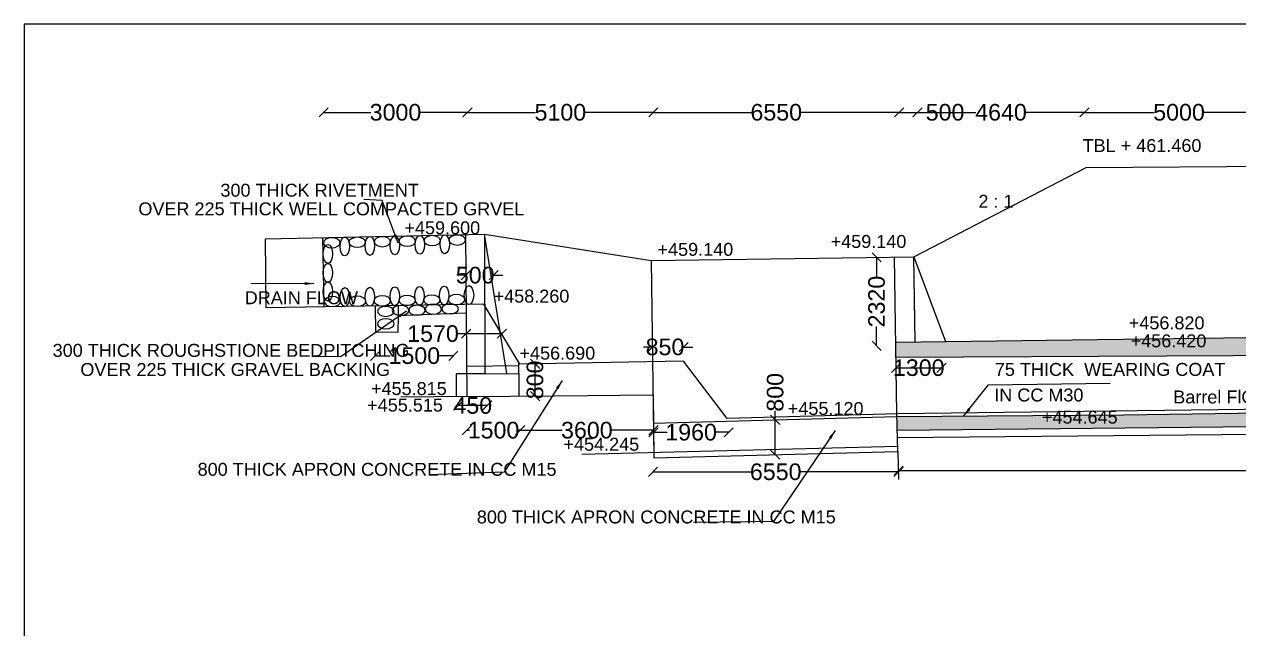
# Model space of a CAD drawing. Header units: millimetres. Extents: x 5124 to 2838143, y 2311 to 44878518.
# Drawn here: x 2714221 to 2747132, y 44862154 to 44878518 of the extents above; entities that cross this region are included whole.
import ezdxf

# ---------------------------------------------------------------- set-up
doc = ezdxf.new("R2010")
doc.units = ezdxf.units.MM
doc.header["$MEASUREMENT"] = 0
for name, color, linetype in [('DIMENSION', 7, 'Continuous'), ('DRAWING', 7, 'Continuous'), ('TEXT', 7, 'Continuous')]:
    doc.layers.add(name, color=color, linetype=linetype)
doc.styles.get("Standard").update_dxf_attribs({"font": 'arial.ttf', "height": 450})
doc.dimstyles.get("Standard").update_dxf_attribs({"dimtxt": 250, "dimasz": 250, "dimexe": 0.18, "dimexo": 0.0625, "dimgap": 0.09, "dimtad": 0, "dimdec": 0, "dimzin": 0, "dimdsep": 46, "dimtxsty": 'Standard', "dimblk": 'OBLIQUE', "dimcen": 0.09, "dimse1": 1, "dimse2": 1, "dimadec": 0, "dimazin": 0, "dimtfac": 1, "dimtdec": 0, "dimtofl": 0, "dimtmove": 0, "dimatfit": 3, "dimfxl": 1, "dimtolj": 1, "dimtzin": 0, "dimarcsym": 0})
pattern_1 = [(50, (0, 0), (358.6300913, -31.3760675), [37.5, -412.5]), (355, (0, 0), (-69.3756668, 376.096067), [30, -330]), (100.4514, (29.9, -2.6), (289.2546909, 344.719771), [31.870095, -350.571056]), (46.1842, (0, 100), (533.6205243, -82.759507), [56.25, -618.75]), (96.6356, (44.47, 93.1), (467.331353, 487.0589355), [47.805144, -525.8565]), (351.1842, (0, 100), (467.3309726, 487.0593005), [45, -495]), (21, (50, 75), (298.453526, -201.3094453), [37.5, -412.5]), (326, (50, 75), (121.657666, 362.5750225), [30, -330]), (71.4514, (74.87, 58.22), (420.1113143, 161.2652484), [31.870095, -350.571056]), (37.5, (0, 0), (6.07992766, 166.4469269), [0, -326, 0, -335, 0, -331.25]), (7.5, (0, 0), (131.5347687, 197.20585594), [0, -191, 0, -318.5, 0, -126.25]), (327.5, (-111.5, 0), (266.9112181, -11.27743587), [0, -125, 0, -390, 0, -517.5]), (317.5, (-161.5, 0), (291.5930847, 50.0524912), [0, -162.5, 0, -259, 0, -367.5])]

# ---------------------------------------------------------------- blocks, each defined once
blk = doc.blocks.new('_Oblique')
at = {"color": 0, "linetype": 'ByBlock', "lineweight": -2}
blk.add_line((-0.5, -0.5), (0.5, 0.5), dxfattribs=at)
blk = doc.blocks.new('*D4')
at = {"layer": 'Defpoints', "color": 0, "transparency": 16777216}
for p in [(2726230, 44876134), (2726230, 44876134), (2722333, 44876054)]:
    blk.add_point(p, dxfattribs=at)
at = {"layer": 'DIMENSION', "color": 0, "lineweight": -2, "transparency": 16777216}
for p, q in [((2722333, 44876134), (2723610, 44876134)), ((2726230, 44876134), (2724953, 44876134))]:
    blk.add_line(p, q, dxfattribs=at)
at = {"layer": 'DIMENSION', "color": 0, "lineweight": -2, "transparency": 16777216, "xscale": 250, "yscale": 250, "zscale": 250, "rotation": 180}
blk.add_blockref('_Oblique', (2722333, 44876134), dxfattribs=at)
at = {"layer": 'DIMENSION', "color": 0, "lineweight": -2, "transparency": 16777216, "xscale": 250, "yscale": 250, "zscale": 250}
blk.add_blockref('_Oblique', (2726230, 44876134), dxfattribs=at)
at = {"layer": 'DIMENSION', "color": 0, "transparency": 16777216, "insert": (2724281, 44876134), "char_height": 450, "attachment_point": 5}
blk.add_mtext('\\A1;3000', dxfattribs=at)
blk = doc.blocks.new('*D5')
at = {"layer": 'Defpoints', "color": 0, "transparency": 16777216}
for p in [(2726230, 44876134), (2731269, 44876191), (2731269, 44876134)]:
    blk.add_point(p, dxfattribs=at)
at = {"layer": 'DIMENSION', "color": 0, "lineweight": -2, "transparency": 16777216}
for p, q in [((2726230, 44876134), (2728078, 44876134)), ((2731269, 44876134), (2729421, 44876134))]:
    blk.add_line(p, q, dxfattribs=at)
at = {"layer": 'DIMENSION', "color": 0, "lineweight": -2, "transparency": 16777216, "xscale": 250, "yscale": 250, "zscale": 250, "rotation": 180}
blk.add_blockref('_Oblique', (2726230, 44876134), dxfattribs=at)
at = {"layer": 'DIMENSION', "color": 0, "lineweight": -2, "transparency": 16777216, "xscale": 250, "yscale": 250, "zscale": 250}
blk.add_blockref('_Oblique', (2731269, 44876134), dxfattribs=at)
at = {"layer": 'DIMENSION', "color": 0, "transparency": 16777216, "insert": (2728749, 44876134), "char_height": 450, "attachment_point": 5}
blk.add_mtext('\\A1;5100', dxfattribs=at)
blk = doc.blocks.new('*D6')
at = {"layer": 'Defpoints', "color": 0, "transparency": 16777216}
for p in [(2731269, 44876134), (2737931, 44876419), (2737931, 44876134)]:
    blk.add_point(p, dxfattribs=at)
at = {"layer": 'DIMENSION', "color": 0, "lineweight": -2, "transparency": 16777216}
for p, q in [((2731269, 44876134), (2733928, 44876134)), ((2737931, 44876134), (2735273, 44876134))]:
    blk.add_line(p, q, dxfattribs=at)
at = {"layer": 'DIMENSION', "color": 0, "lineweight": -2, "transparency": 16777216, "xscale": 250, "yscale": 250, "zscale": 250, "rotation": 180}
blk.add_blockref('_Oblique', (2731269, 44876134), dxfattribs=at)
at = {"layer": 'DIMENSION', "color": 0, "lineweight": -2, "transparency": 16777216, "xscale": 250, "yscale": 250, "zscale": 250}
blk.add_blockref('_Oblique', (2737931, 44876134), dxfattribs=at)
at = {"layer": 'DIMENSION', "color": 0, "transparency": 16777216, "insert": (2734600, 44876134), "char_height": 450, "attachment_point": 5}
blk.add_mtext('\\A1;6550', dxfattribs=at)
blk = doc.blocks.new('*D7')
at = {"layer": 'Defpoints', "color": 0, "transparency": 16777216}
for p in [(2737931, 44876419), (2738428, 44876419), (2738428, 44876134)]:
    blk.add_point(p, dxfattribs=at)
at = {"layer": 'DIMENSION', "color": 0, "lineweight": -2, "transparency": 16777216}
for p, q in [((2737931, 44876134), (2738428, 44876134)), ((2738428, 44876134), (2738678, 44876134))]:
    blk.add_line(p, q, dxfattribs=at)
at = {"layer": 'DIMENSION', "color": 0, "lineweight": -2, "transparency": 16777216, "xscale": 250, "yscale": 250, "zscale": 250, "rotation": 180}
blk.add_blockref('_Oblique', (2737931, 44876134), dxfattribs=at)
at = {"layer": 'DIMENSION', "color": 0, "lineweight": -2, "transparency": 16777216, "xscale": 250, "yscale": 250, "zscale": 250}
blk.add_blockref('_Oblique', (2738428, 44876134), dxfattribs=at)
at = {"layer": 'DIMENSION', "color": 0, "transparency": 16777216, "insert": (2739174, 44876134), "char_height": 450, "attachment_point": 5}
blk.add_mtext('\\A1;500', dxfattribs=at)
blk = doc.blocks.new('*D8')
at = {"layer": 'Defpoints', "color": 0, "transparency": 16777216}
for p in [(2738428, 44876134), (2742954, 44876403), (2742954, 44876134)]:
    blk.add_point(p, dxfattribs=at)
at = {"layer": 'DIMENSION', "color": 0, "lineweight": -2, "transparency": 16777216}
for p, q in [((2738428, 44876134), (2740011, 44876134)), ((2742954, 44876134), (2741371, 44876134))]:
    blk.add_line(p, q, dxfattribs=at)
at = {"layer": 'DIMENSION', "color": 0, "lineweight": -2, "transparency": 16777216, "xscale": 250, "yscale": 250, "zscale": 250, "rotation": 180}
blk.add_blockref('_Oblique', (2738428, 44876134), dxfattribs=at)
at = {"layer": 'DIMENSION', "color": 0, "lineweight": -2, "transparency": 16777216, "xscale": 250, "yscale": 250, "zscale": 250}
blk.add_blockref('_Oblique', (2742954, 44876134), dxfattribs=at)
at = {"layer": 'DIMENSION', "color": 0, "transparency": 16777216, "insert": (2740691, 44876134), "char_height": 450, "attachment_point": 5}
blk.add_mtext('\\A1;4640', dxfattribs=at)
blk = doc.blocks.new('*D9')
at = {"layer": 'Defpoints', "color": 0, "transparency": 16777216}
for p in [(2748077, 44876515), (2742954, 44876134), (2748077, 44876134)]:
    blk.add_point(p, dxfattribs=at)
at = {"layer": 'DIMENSION', "color": 0, "lineweight": -2, "transparency": 16777216}
for p, q in [((2742954, 44876134), (2744844, 44876134)), ((2748077, 44876134), (2746187, 44876134))]:
    blk.add_line(p, q, dxfattribs=at)
at = {"layer": 'DIMENSION', "color": 0, "lineweight": -2, "transparency": 16777216, "xscale": 250, "yscale": 250, "zscale": 250, "rotation": 180}
blk.add_blockref('_Oblique', (2742954, 44876134), dxfattribs=at)
at = {"layer": 'DIMENSION', "color": 0, "lineweight": -2, "transparency": 16777216, "xscale": 250, "yscale": 250, "zscale": 250}
blk.add_blockref('_Oblique', (2748077, 44876134), dxfattribs=at)
at = {"layer": 'DIMENSION', "color": 0, "transparency": 16777216, "insert": (2745515, 44876134), "char_height": 450, "attachment_point": 5}
blk.add_mtext('\\A1;5000', dxfattribs=at)
blk = doc.blocks.new('*D21')
at = {"layer": 'Defpoints', "color": 0, "transparency": 16777216}
for p in [(2737916, 44866434), (2790879, 44866442), (2737916, 44866196)]:
    blk.add_point(p, dxfattribs=at)
at = {"layer": 'DIMENSION', "color": 0, "lineweight": -2, "transparency": 16777216}
for p, q in [((2737916, 44866434), (2763540, 44866434)), ((2790879, 44866434), (2765255, 44866434))]:
    blk.add_line(p, q, dxfattribs=at)
at = {"layer": 'DIMENSION', "color": 0, "lineweight": -2, "transparency": 16777216, "xscale": 250, "yscale": 250, "zscale": 250, "rotation": 180}
blk.add_blockref('_Oblique', (2737916, 44866434), dxfattribs=at)
at = {"layer": 'DIMENSION', "color": 0, "lineweight": -2, "transparency": 16777216, "xscale": 250, "yscale": 250, "zscale": 250}
blk.add_blockref('_Oblique', (2790879, 44866434), dxfattribs=at)
at = {"layer": 'DIMENSION', "color": 0, "transparency": 16777216, "insert": (2764397, 44866434), "char_height": 450, "attachment_point": 5}
blk.add_mtext('\\A1;48505', dxfattribs=at)
blk = doc.blocks.new('*D25')
at = {"layer": 'Defpoints', "color": 0, "transparency": 16777216}
for p in [(2737846, 44869498), (2739075, 44869504), (2739075, 44869219)]:
    blk.add_point(p, dxfattribs=at)
at = {"layer": 'DIMENSION', "color": 0, "lineweight": -2, "transparency": 16777216}
blk.add_line((2737846, 44869219), (2739075, 44869219), dxfattribs=at)
at = {"layer": 'DIMENSION', "color": 0, "lineweight": -2, "transparency": 16777216, "xscale": 250, "yscale": 250, "zscale": 250, "rotation": 180}
blk.add_blockref('_Oblique', (2737846, 44869219), dxfattribs=at)
at = {"layer": 'DIMENSION', "color": 0, "lineweight": -2, "transparency": 16777216, "xscale": 250, "yscale": 250, "zscale": 250}
blk.add_blockref('_Oblique', (2739075, 44869219), dxfattribs=at)
at = {"layer": 'DIMENSION', "color": 0, "transparency": 16777216, "insert": (2738461, 44869219), "char_height": 450, "attachment_point": 5}
blk.add_mtext('\\A1;1300', dxfattribs=at)
blk = doc.blocks.new('*D26')
at = {"layer": 'Defpoints', "color": 0, "transparency": 16777216}
for p in [(2731259, 44866434), (2731259, 44866401), (2737910, 44866428)]:
    blk.add_point(p, dxfattribs=at)
at = {"layer": 'DIMENSION', "color": 0, "lineweight": -2, "transparency": 16777216}
for p, q in [((2731259, 44866401), (2733912, 44866401)), ((2737910, 44866401), (2735257, 44866401))]:
    blk.add_line(p, q, dxfattribs=at)
at = {"layer": 'DIMENSION', "color": 0, "lineweight": -2, "transparency": 16777216, "xscale": 250, "yscale": 250, "zscale": 250, "rotation": 180}
blk.add_blockref('_Oblique', (2731259, 44866401), dxfattribs=at)
at = {"layer": 'DIMENSION', "color": 0, "lineweight": -2, "transparency": 16777216, "xscale": 250, "yscale": 250, "zscale": 250}
blk.add_blockref('_Oblique', (2737910, 44866401), dxfattribs=at)
at = {"layer": 'DIMENSION', "color": 0, "transparency": 16777216, "insert": (2734585, 44866401), "char_height": 450, "attachment_point": 5}
blk.add_mtext('\\A1;6550', dxfattribs=at)
blk = doc.blocks.new('*D27')
at = {"layer": 'Defpoints', "color": 0, "transparency": 16777216}
for p in [(2734571, 44867807), (2734571, 44867807), (2734590, 44866866)]:
    blk.add_point(p, dxfattribs=at)
at = {"layer": 'DIMENSION', "color": 0, "lineweight": -2, "transparency": 16777216}
for p, q in [((2734571, 44867807), (2734571, 44868057)), ((2734571, 44866866), (2734571, 44867807))]:
    blk.add_line(p, q, dxfattribs=at)
at = {"layer": 'DIMENSION', "color": 0, "lineweight": -2, "transparency": 16777216, "xscale": 250, "yscale": 250, "zscale": 250}
for p, rotation in [((2734571, 44867807), 90), ((2734571, 44866866), 270)]:
    blk.add_blockref('_Oblique', p, dxfattribs=dict(at, rotation=rotation))
at = {"layer": 'DIMENSION', "color": 0, "transparency": 16777216, "insert": (2734571, 44868554), "char_height": 450, "attachment_point": 5, "rotation": 90}
blk.add_mtext('\\A1;800', dxfattribs=at)
blk = doc.blocks.new('*D28')
at = {"layer": 'Defpoints', "color": 0, "transparency": 16777216}
for p in [(2731274, 44867636), (2733311, 44867661), (2731274, 44867472)]:
    blk.add_point(p, dxfattribs=at)
at = {"layer": 'DIMENSION', "color": 0, "lineweight": -2, "transparency": 16777216}
for p, q in [((2731274, 44867472), (2731642, 44867472)), ((2733311, 44867472), (2732942, 44867472))]:
    blk.add_line(p, q, dxfattribs=at)
at = {"layer": 'DIMENSION', "color": 0, "lineweight": -2, "transparency": 16777216, "xscale": 250, "yscale": 250, "zscale": 250, "rotation": 180}
blk.add_blockref('_Oblique', (2731274, 44867472), dxfattribs=at)
at = {"layer": 'DIMENSION', "color": 0, "lineweight": -2, "transparency": 16777216, "xscale": 250, "yscale": 250, "zscale": 250}
blk.add_blockref('_Oblique', (2733311, 44867472), dxfattribs=at)
at = {"layer": 'DIMENSION', "color": 0, "transparency": 16777216, "insert": (2732292, 44867472), "char_height": 450, "attachment_point": 5}
blk.add_mtext('\\A1;1960', dxfattribs=at)
blk = doc.blocks.new('*D29')
at = {"layer": 'Defpoints', "color": 0, "transparency": 16777216}
for p in [(2731274, 44867634), (2727661, 44867527), (2727661, 44867527)]:
    blk.add_point(p, dxfattribs=at)
at = {"layer": 'DIMENSION', "color": 0, "lineweight": -2, "transparency": 16777216}
for p, q in [((2727661, 44867527), (2728796, 44867527)), ((2731274, 44867527), (2730139, 44867527))]:
    blk.add_line(p, q, dxfattribs=at)
at = {"layer": 'DIMENSION', "color": 0, "lineweight": -2, "transparency": 16777216, "xscale": 250, "yscale": 250, "zscale": 250, "rotation": 180}
blk.add_blockref('_Oblique', (2727661, 44867527), dxfattribs=at)
at = {"layer": 'DIMENSION', "color": 0, "lineweight": -2, "transparency": 16777216, "xscale": 250, "yscale": 250, "zscale": 250}
blk.add_blockref('_Oblique', (2731274, 44867527), dxfattribs=at)
at = {"layer": 'DIMENSION', "color": 0, "transparency": 16777216, "insert": (2729467, 44867527), "char_height": 450, "attachment_point": 5}
blk.add_mtext('\\A1;3600', dxfattribs=at)
blk = doc.blocks.new('*D30')
at = {"layer": 'Defpoints', "color": 0, "transparency": 16777216}
for p in [(2726215, 44867527), (2726215, 44867474), (2727661, 44867474)]:
    blk.add_point(p, dxfattribs=at)
at = {"layer": 'DIMENSION', "color": 0, "lineweight": -2, "transparency": 16777216}
for p, q in [((2726215, 44867527), (2726288, 44867527)), ((2727661, 44867527), (2727588, 44867527))]:
    blk.add_line(p, q, dxfattribs=at)
at = {"layer": 'DIMENSION', "color": 0, "lineweight": -2, "transparency": 16777216, "xscale": 250, "yscale": 250, "zscale": 250, "rotation": 180}
blk.add_blockref('_Oblique', (2726215, 44867527), dxfattribs=at)
at = {"layer": 'DIMENSION', "color": 0, "lineweight": -2, "transparency": 16777216, "xscale": 250, "yscale": 250, "zscale": 250}
blk.add_blockref('_Oblique', (2727661, 44867527), dxfattribs=at)
at = {"layer": 'DIMENSION', "color": 0, "transparency": 16777216, "insert": (2726938, 44867527), "char_height": 450, "attachment_point": 5}
blk.add_mtext('\\A1;1500', dxfattribs=at)
blk = doc.blocks.new('*D31')
at = {"layer": 'Defpoints', "color": 0, "transparency": 16777216}
for p in [(2725982, 44868196), (2725982, 44868196), (2726768, 44868169)]:
    blk.add_point(p, dxfattribs=at)
at = {"layer": 'DIMENSION', "color": 0, "lineweight": -2, "transparency": 16777216}
blk.add_line((2726768, 44868196), (2725982, 44868196), dxfattribs=at)
at = {"layer": 'DIMENSION', "color": 0, "lineweight": -2, "transparency": 16777216, "xscale": 250, "yscale": 250, "zscale": 250, "rotation": 180}
blk.add_blockref('_Oblique', (2725982, 44868196), dxfattribs=at)
at = {"layer": 'DIMENSION', "color": 0, "lineweight": -2, "transparency": 16777216, "xscale": 250, "yscale": 250, "zscale": 250}
blk.add_blockref('_Oblique', (2726768, 44868196), dxfattribs=at)
at = {"layer": 'DIMENSION', "color": 0, "transparency": 16777216, "insert": (2726375, 44868196), "char_height": 450, "attachment_point": 5}
blk.add_mtext('\\A1;450', dxfattribs=at)
blk = doc.blocks.new('*D32')
at = {"layer": 'Defpoints', "color": 0, "transparency": 16777216}
for p in [(2728063, 44869327), (2728075, 44869327), (2728090, 44868453)]:
    blk.add_point(p, dxfattribs=at)
at = {"layer": 'DIMENSION', "color": 0, "lineweight": -2, "transparency": 16777216}
blk.add_line((2728063, 44868453), (2728063, 44869327), dxfattribs=at)
at = {"layer": 'DIMENSION', "color": 0, "lineweight": -2, "transparency": 16777216, "xscale": 250, "yscale": 250, "zscale": 250}
for p, rotation in [((2728063, 44869327), 90), ((2728063, 44868453), 270)]:
    blk.add_blockref('_Oblique', p, dxfattribs=dict(at, rotation=rotation))
at = {"layer": 'DIMENSION', "color": 0, "transparency": 16777216, "insert": (2728063, 44868890), "char_height": 450, "attachment_point": 5, "rotation": 90}
blk.add_mtext('\\A1;800', dxfattribs=at)
blk = doc.blocks.new('*D33')
at = {"layer": 'Defpoints', "color": 0, "transparency": 16777216}
for p in [(2732089, 44869781), (2731250, 44869381), (2732089, 44869396)]:
    blk.add_point(p, dxfattribs=at)
at = {"layer": 'DIMENSION', "color": 0, "lineweight": -2, "transparency": 16777216}
for p, q in [((2731250, 44869781), (2731000, 44869781)), ((2732089, 44869781), (2732339, 44869781))]:
    blk.add_line(p, q, dxfattribs=at)
at = {"layer": 'DIMENSION', "color": 0, "lineweight": -2, "transparency": 16777216, "xscale": 250, "yscale": 250, "zscale": 250}
blk.add_blockref('_Oblique', (2731250, 44869781), dxfattribs=at)
at = {"layer": 'DIMENSION', "color": 0, "lineweight": -2, "transparency": 16777216, "xscale": 250, "yscale": 250, "zscale": 250, "rotation": 180}
blk.add_blockref('_Oblique', (2732089, 44869781), dxfattribs=at)
at = {"layer": 'DIMENSION', "color": 0, "transparency": 16777216, "insert": (2731585, 44869781), "char_height": 450, "attachment_point": 5}
blk.add_mtext('\\A1;850', dxfattribs=at)
blk = doc.blocks.new('*D34')
at = {"layer": 'Defpoints', "color": 0, "transparency": 16777216}
for p in [(2725848, 44869544), (2725848, 44869544), (2723733, 44869516)]:
    blk.add_point(p, dxfattribs=at)
at = {"layer": 'DIMENSION', "color": 0, "lineweight": -2, "transparency": 16777216}
for p, q in [((2723733, 44869544), (2724140, 44869544)), ((2725848, 44869544), (2725441, 44869544))]:
    blk.add_line(p, q, dxfattribs=at)
at = {"layer": 'DIMENSION', "color": 0, "lineweight": -2, "transparency": 16777216, "xscale": 250, "yscale": 250, "zscale": 250, "rotation": 180}
blk.add_blockref('_Oblique', (2723733, 44869544), dxfattribs=at)
at = {"layer": 'DIMENSION', "color": 0, "lineweight": -2, "transparency": 16777216, "xscale": 250, "yscale": 250, "zscale": 250}
blk.add_blockref('_Oblique', (2725848, 44869544), dxfattribs=at)
at = {"layer": 'DIMENSION', "color": 0, "transparency": 16777216, "insert": (2724791, 44869544), "char_height": 450, "attachment_point": 5}
blk.add_mtext('\\A1;1500', dxfattribs=at)
blk = doc.blocks.new('*D35')
at = {"layer": 'Defpoints', "color": 0, "transparency": 16777216}
for p in [(2726940, 44871724), (2726189, 44871197), (2726940, 44870984)]:
    blk.add_point(p, dxfattribs=at)
at = {"layer": 'DIMENSION', "color": 0, "lineweight": -2, "transparency": 16777216}
for p, q in [((2726189, 44871724), (2725939, 44871724)), ((2726940, 44871724), (2727190, 44871724))]:
    blk.add_line(p, q, dxfattribs=at)
at = {"layer": 'DIMENSION', "color": 0, "lineweight": -2, "transparency": 16777216, "xscale": 250, "yscale": 250, "zscale": 250}
blk.add_blockref('_Oblique', (2726189, 44871724), dxfattribs=at)
at = {"layer": 'DIMENSION', "color": 0, "lineweight": -2, "transparency": 16777216, "xscale": 250, "yscale": 250, "zscale": 250, "rotation": 180}
blk.add_blockref('_Oblique', (2726940, 44871724), dxfattribs=at)
at = {"layer": 'DIMENSION', "color": 0, "transparency": 16777216, "insert": (2726441, 44871724), "char_height": 450, "attachment_point": 5}
blk.add_mtext('\\A1;500', dxfattribs=at)
blk = doc.blocks.new('*D36')
at = {"layer": 'Defpoints', "color": 0, "transparency": 16777216}
for p in [(2726198, 44870142), (2726198, 44870061), (2727165, 44870132)]:
    blk.add_point(p, dxfattribs=at)
at = {"layer": 'DIMENSION', "color": 0, "lineweight": -2, "transparency": 16777216}
for p, q in [((2726198, 44870142), (2725948, 44870142)), ((2727165, 44870142), (2726198, 44870142))]:
    blk.add_line(p, q, dxfattribs=at)
at = {"layer": 'DIMENSION', "color": 0, "lineweight": -2, "transparency": 16777216, "xscale": 250, "yscale": 250, "zscale": 250, "rotation": 180}
blk.add_blockref('_Oblique', (2726198, 44870142), dxfattribs=at)
at = {"layer": 'DIMENSION', "color": 0, "lineweight": -2, "transparency": 16777216, "xscale": 250, "yscale": 250, "zscale": 250}
blk.add_blockref('_Oblique', (2727165, 44870142), dxfattribs=at)
at = {"layer": 'DIMENSION', "color": 0, "transparency": 16777216, "insert": (2725298, 44870142), "char_height": 450, "attachment_point": 5}
blk.add_mtext('\\A1;1570', dxfattribs=at)
blk = doc.blocks.new('*D37')
at = {"layer": 'Defpoints', "color": 0, "transparency": 16777216}
for p in [(2737320, 44872210), (2737320, 44872210), (2737354, 44869812)]:
    blk.add_point(p, dxfattribs=at)
at = {"layer": 'DIMENSION', "color": 0, "lineweight": -2, "transparency": 16777216}
for p, q in [((2737320, 44872210), (2737320, 44871686)), ((2737320, 44869812), (2737320, 44870336))]:
    blk.add_line(p, q, dxfattribs=at)
at = {"layer": 'DIMENSION', "color": 0, "lineweight": -2, "transparency": 16777216, "xscale": 250, "yscale": 250, "zscale": 250}
for p, rotation in [((2737320, 44872210), 90), ((2737320, 44869812), 270)]:
    blk.add_blockref('_Oblique', p, dxfattribs=dict(at, rotation=rotation))
at = {"layer": 'DIMENSION', "color": 0, "transparency": 16777216, "insert": (2737320, 44871011), "char_height": 450, "attachment_point": 5, "rotation": 90}
blk.add_mtext('\\A1;2320', dxfattribs=at)

msp = doc.modelspace()

# ---------------------------------------------------------------- hatches: boundary and pattern name
at = {"layer": 'DRAWING'}
h = msp.add_hatch(dxfattribs=at)
h.set_pattern_fill('AR-CONC', color=256, scale=50, style=0)
h.set_pattern_definition(pattern_1)
h.paths.add_polyline_path([(2771208.1, 44869660.6), (2771207.2, 44870127.8), (2768125.9, 44870128), (2754930.3, 44870138.6), (2737840.4, 44869914.6), (2737846.4, 44869497.5)])
h.paths.add_polyline_path([(2744113.9, 44869677.6), (2746345.6, 44869677.6), (2746345.6, 44870213.7), (2744113.9, 44870213.7)], flags=9)
h = msp.add_hatch(dxfattribs=at)
h.set_pattern_fill('AR-CONC', color=256, scale=50, style=0)
h.set_pattern_definition(pattern_1)
h.paths.add_polyline_path([(2760818.8, 44867753.8), (2782636, 44867728.3), (2790877, 44867741.7), (2790877.1, 44868150), (2789293.8, 44868164), (2780182.6, 44868119.2), (2767557.5, 44868078.1), (2755206.4, 44868104.8), (2744013.1, 44867941.2), (2737870.4, 44867895.7), (2737880.7, 44867516.2)])
h.paths.add_polyline_path([(2780940.1, 44867787.2), (2783171.8, 44867787.2), (2783171.8, 44868323.3), (2780940.1, 44868323.3)], flags=9)
h.paths.add_polyline_path([(2741709.1, 44867612.6), (2743940.7, 44867612.6), (2743940.7, 44868148.7), (2741709.1, 44868148.7)], flags=24)

# ---------------------------------------------------------------- linework, layer by layer
msp.add_lwpolyline([(2838143.3, 44878518.2), (2714221.2, 44878518.2), (2714221.2, 44791107.7), (2838143.3, 44791107.7)], close=True, dxfattribs=at)
for points in [[(2720760.5, 44872709.8), (2726689.7, 44872840.2), (2731213.4, 44872122.3), (2738332, 44872225), (2742994.5, 44874639.6), (2748061.4, 44874681.4), (2754930.3, 44870138.6), (2768125.9, 44870128), (2790872.3, 44870126.3), (2790872.5, 44872461), (2791252, 44872393.5), (2791252, 44872393.5), (2792736, 44872106.4)], [(2726174.9, 44872828.9), (2726211.8, 44868437.6), (2724426.1, 44868422.6)], [(2726689.7, 44872840.2), (2726705.6, 44869058.3), (2725920.8, 44869055), (2725926, 44868435.2)], [(2727299.1, 44869060.8), (2726689.7, 44872840.2)], [(2812354.9, 44868173.8), (2798248.6, 44868148.9), (2787862, 44868258.4), (2771461.4, 44868170.5), (2763382.6, 44868219.7), (2759577.3, 44868240.1), (2737897.1, 44867970.9), (2733265.7, 44867846.3), (2732088.7, 44869395.7), (2727652.7, 44869320.2), (2726677, 44870943.4), (2720773.5, 44870844.4), (2720760.5, 44872709.8)], [(2722304.4, 44872743.7), (2722335.9, 44870870.6)], [(2737895.8, 44866953.9), (2737868.4, 44867970.1), (2737807.2, 44872217.4)], [(2738363.4, 44869921.5), (2738332, 44872225), (2739182.6, 44869932.2)], [(2731213.4, 44872122.3), (2731284.2, 44866778.7)], [(2726192.8, 44870696.3), (2724353, 44870625), (2724347.5, 44870176.1), (2723749.8, 44870183.4), (2723737.9, 44870894.1)], [(2724353.5, 44870904.5), (2724353, 44870625)], [(2731271.7, 44867718.2), (2737870.4, 44867895.7), (2744013.1, 44867941.2), (2755206.4, 44868104.8), (2767557.5, 44868078.1), (2780182.6, 44868119.2), (2789293.8, 44868164), (2797530.8, 44868091.2), (2800260.9, 44868077.1), (2800263.6, 44870711.3)], [(2737840.4, 44869914.6), (2754930.3, 44870138.6)], [(2790877.2, 44869756.8), (2737846.4, 44869497.5)], [(2727622.4, 44869269), (2726204.9, 44869257.1)], [(2726705.6, 44869058.3), (2727623.2, 44869062.1), (2727622, 44869371.3)], [(2727623.2, 44869062.1), (2727625.8, 44868449.5)], [(2726211.8, 44868437.6), (2728587, 44868457.5), (2731263.4, 44868490), (2731284.2, 44866778.7), (2737895.8, 44866953.9), (2737915.9, 44866196.2)], [(2790877, 44867741.7), (2782636, 44867728.3), (2760818.8, 44867753.8), (2737880.7, 44867516.2)], [(2737885.6, 44867331.2), (2763290.7, 44867567.8), (2778043.3, 44867561.5), (2790877, 44867590.3)], [(2737892.1, 44867089.1), (2729331, 44866873.4)]]:
    msp.add_lwpolyline(points, dxfattribs=at)
for centre in [(2722450.9, 44872299.7), (2722907.2, 44872501.7), (2723586.9, 44872516.7), (2724262.8, 44872531.5), (2724940.3, 44872546.4), (2725617, 44872561.3), (2722450.9, 44871790), (2722450.9, 44871280.3), (2722908.7, 44871134.8), (2723588.8, 44871142.9), (2724261.9, 44871154.2), (2724934.7, 44871165.5), (2725603.5, 44871176.7), (2726273.3, 44871187.9)]:
    msp.add_ellipse(centre, major_axis=(0, 254.8), ratio=0.498054, dxfattribs=at)
at = {"layer": 'DRAWING', "extrusion": (0, 0, -1)}
for centre in [(2722555.1, 44872602.3), (2723244.6, 44872617.1), (2723924.3, 44872632), (2724600.1, 44872646.9), (2725277.6, 44872661.8), (2725954.3, 44872676.7), (2725264, 44871054.2), (2725933.8, 44871065.4), (2722569.2, 44871012.3), (2723249.3, 44871020.4), (2723922.4, 44871031.7), (2724016.8, 44870745.7), (2724418.4, 44870770), (2724595.2, 44871043), (2724864.6, 44870776.1), (2725307.5, 44870806.5), (2725759.9, 44870814.1), (2724018.8, 44870409.3)]:
    msp.add_ellipse(centre, major_axis=(-224, 0), ratio=0.6003161, dxfattribs=at)

# ---------------------------------------------------------------- texts
at = {"layer": 'TEXT'}
for s, p in [('TBL + 461.460', (2742900.9, 44875060.9)), ('300 THICK RIVETMENT', (2719536.4, 44873851.2)), ('2 : 1', (2740077, 44873550.6)), ('OVER 225 THICK WELL COMPACTED GRVEL', (2717313.5, 44873346.4)), ('+459.600', (2724522.6, 44872833.8)), ('+459.140', (2731381.3, 44872249.7)), ('+459.140', (2736073.5, 44872463.9)), ('DRAIN FLOW', (2720194.6, 44870940.2)), ('+458.260', (2726940.1, 44870984)), ('+456.820', (2744152.6, 44870259.2)), ('300 THICK ROUGHSTIONE BEDPITCHING', (2714990, 44869515.1)), ('+456.420', (2744203.3, 44869772.9)), ('+456.690', (2727641.2, 44869440.3)), ('OVER 225 THICK GRAVEL BACKING', (2715740.5, 44868996.9)), ('75 THICK  WEARING COAT', (2740523.6, 44868999.5)), ('+455.815', (2723617, 44868480.2)), ('IN CC M30', (2740506.9, 44868306.5)), ('Barrel FlOOr +455.120', (2745357.8, 44868253.8)), ('+455.515', (2723513.7, 44868034.4)), ('+455.120', (2734912.4, 44867941.5)), ('+454.645', (2741798.4, 44867707.9)), ('+454.245', (2728833.1, 44866972.9)), ('800 THICK APRON CONCRETE IN CC M15', (2718919, 44866293.9)), ('800 THICK APRON CONCRETE IN CC M15', (2726485.6, 44865004.7))]:
    msp.add_text(s, height=350, dxfattribs=at).set_placement(p)

# ---------------------------------------------------------------- dimensions: what is measured, and where the dimension line sits
at = {"layer": 'DIMENSION'}
for base, p1, p2, text, picture, middle in [((2748077, 44876133.8), (2742954, 44876133.8), (2748077, 44876514.6), '5000', '*D9', (2745515.5, 44876133.8)), ((2726230.1, 44876133.8), (2722332.8, 44876054.3), (2726230.1, 44876133.8), '3000', '*D4', (2724281.4, 44876133.8)), ((2731268.8, 44876133.8), (2726230.1, 44876133.8), (2731268.8, 44876190.7), '5100', '*D5', (2728749.5, 44876133.8)), ((2737931.4, 44876133.8), (2731268.8, 44876133.8), (2737931.4, 44876419.3), '6550', '*D6', (2734600.1, 44876133.8)), ((2738427.9, 44876133.8), (2737931.4, 44876419.3), (2738427.9, 44876419.3), '500', '*D7', (2739174.3, 44876133.8)), ((2742954, 44876133.8), (2738427.9, 44876133.8), (2742954, 44876402.7), '4640', '*D8', (2740690.9, 44876133.8)), ((2726198.1, 44870142.2), (2727164.9, 44870131.8), (2726198.1, 44870061.4), '1570', '*D36', (2725298, 44870142.2)), ((2725848.5, 44869543.6), (2723732.6, 44869515.5), (2725848.5, 44869543.6), '1500', '*D34', (2724790.5, 44869543.6)), ((2726214.5, 44867527.2), (2727661.2, 44867473.7), (2726214.5, 44867473.7), '1500', '*D30', (2726937.9, 44867527.2)), ((2727661.2, 44867527.2), (2731273.8, 44867634.4), (2727661.2, 44867527.2), '3600', '*D29', (2729467.5, 44867527.2)), ((2731273.8, 44867471.5), (2733311, 44867660.7), (2731273.8, 44867636), '1960', '*D28', (2732292.4, 44867471.5)), ((2731259.4, 44866401), (2737909.7, 44866428.2), (2731259.4, 44866434.4), '6550', '*D26', (2734584.6, 44866401)), ((2737915.9, 44866434.4), (2790879, 44866442.1), (2737915.9, 44866196.2), '48505', '*D21', (2764397.4, 44866434.4))]:
    dim = msp.add_linear_dim(base=base, p1=p1, p2=p2, text=text, dimstyle='Standard', override={"dimtxt": 450}, dxfattribs=at)
    dim.commit()
    dim.dimension.update_dxf_attribs({"geometry": picture, "text_midpoint": middle})
for base, p1, p2, text, picture, middle in [((2737319.8, 44872210.4), (2737354.3, 44869812), (2737319.8, 44872210.4), '2320', '*D37', (2737319.8, 44871011.2)), ((2734571.1, 44867806.9), (2734590, 44866866.3), (2734571.1, 44867806.9), '800', '*D27', (2734571.1, 44868553.7))]:
    dim = msp.add_linear_dim(base=base, p1=p1, p2=p2, angle=90, text=text, dimstyle='Standard', override={"dimtxt": 450}, dxfattribs=at)
    dim.commit()
    dim.dimension.update_dxf_attribs({"geometry": picture, "text_midpoint": middle})
for base, p1, p2, text, picture, middle in [((2726940.1, 44871724.1), (2726188.6, 44871197.1), (2726940.1, 44870984), '500', '*D35', (2726441.2, 44871724.1)), ((2732088.7, 44869781), (2731249.7, 44869381.4), (2732088.7, 44869395.7), '850', '*D33', (2731584.9, 44869781)), ((2739075.1, 44869219.2), (2737846.4, 44869497.5), (2739075.1, 44869503.5), '1300', '*D25', (2738460.8, 44869219.2)), ((2725982.4, 44868196.2), (2726768.2, 44868169.4), (2725982.4, 44868196.2), '450', '*D31', (2726375.3, 44868196.2))]:
    dim = msp.add_linear_dim(base=base, p1=p1, p2=p2, text=text, dimstyle='Standard', override={"dimtxt": 450}, dxfattribs=at)
    dim.commit()
    dim.dimension.update_dxf_attribs({"geometry": picture, "text_midpoint": middle, "dimtype": 160})
dim = msp.add_linear_dim(base=(2728063.3, 44869327.3), p1=(2728090, 44868453.4), p2=(2728075.1, 44869327.3), angle=90, text='800', dimstyle='Standard', override={"dimtxt": 450}, dxfattribs=at)
dim.commit()
dim.dimension.update_dxf_attribs({"geometry": '*D32', "text_midpoint": (2728063.3, 44868890.3), "dimtype": 160})

# ---------------------------------------------------------------- leaders
for points in [[(2724351.5, 44872588.1), (2723918, 44873748.1), (2723423.5, 44873775.9)], [(2722071.7, 44871499), (2720365.5, 44871492)], [(2724582.9, 44870753.9), (2722805.1, 44869522.3), (2722034.5, 44869516.8)], [(2728797.7, 44868874), (2727228.3, 44866389.5), (2725185.1, 44866320.5)], [(2739675.8, 44867909.1), (2740355, 44868758.1), (2743648.3, 44868806.1)], [(2736195.2, 44867518), (2734523.9, 44865055), (2732356.1, 44865031.7)]]:
    msp.add_leader(points, dimstyle='Standard', override={"dimgap": 0.09, "dimtad": 0}, dxfattribs=at)

doc.saveas('drawing.dxf')
